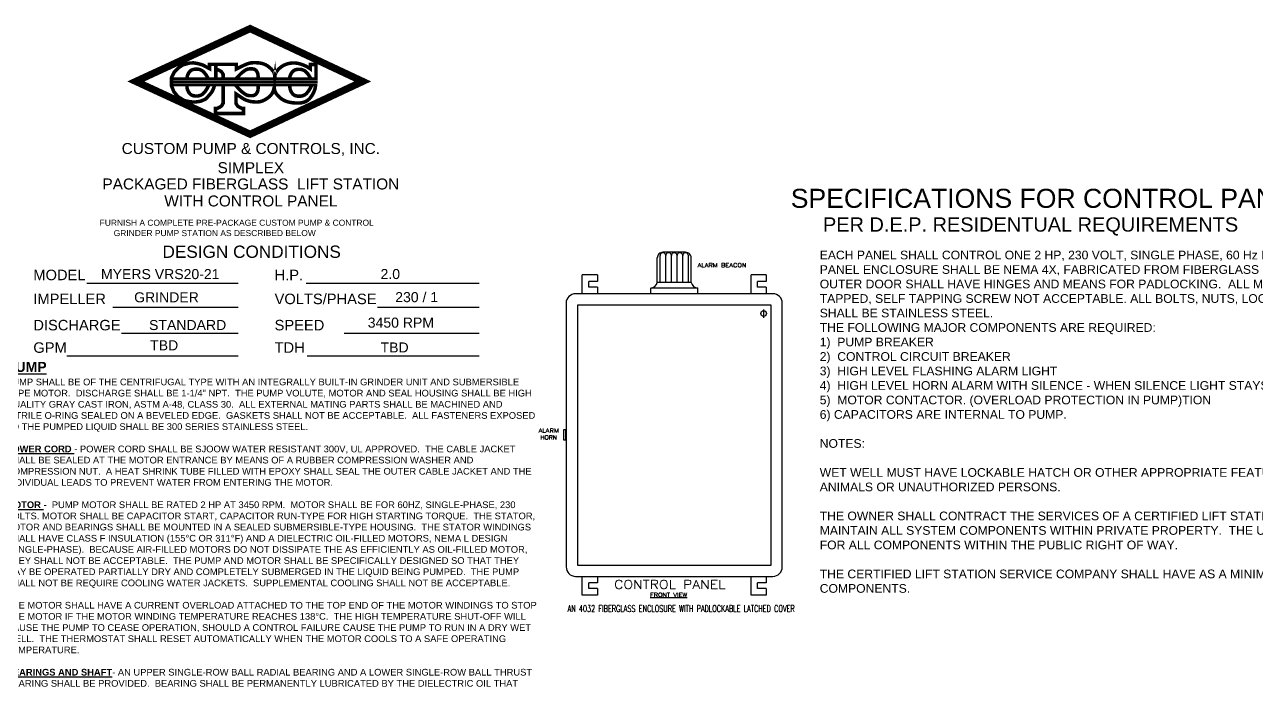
# Paper-space layout 'WS DET' of a CAD drawing. Header units: feet, sheet in inches. Extents: x -12.2 to 22.7, y -7.4 to 15.4.
# Drawn here: x 11.98 to 18.91, y -1.49 to 2.2 of the extents above; entities that cross this region are included whole.
import ezdxf
from ezdxf.enums import TextEntityAlignment as Align

# ---------------------------------------------------------------- set-up
doc = ezdxf.new("R2010")
doc.units = ezdxf.units.FT
doc.header["$MEASUREMENT"] = 0
for name, color, linetype in [('6', 6, 'Continuous'), ('CPC1', 1, 'Continuous'), ('N-ARROW', 7, 'Continuous')]:
    doc.layers.add(name, color=color, linetype=linetype)
doc.styles.add('175C', font='COMPLEX.SHX', dxfattribs={"height": 0.2625})
doc.styles.add('240C', font='COMPLEX', dxfattribs={"height": 0.36})
doc.styles.add('_TCW_TXTSTY_2B', font='arial.ttf', dxfattribs={"height": 0.130972})
doc.styles.add('_TCW_TXTSTY_2C', font='arial.ttf', dxfattribs={"height": 0.196458})
doc.styles.add('_TCW_TXTSTY_34', font='arial.ttf', dxfattribs={"height": 0.229201})
doc.styles.add('_TCW_TXTSTY_9', font='SIMPLEX.SHX', dxfattribs={"height": 0.2625})
doc.styles.add('_TCW_TXTSTY_D', font='SIMPLEX.SHX', dxfattribs={"height": 0.12})
doc.styles.add('ARIAL', font='arial.ttf')

psp = doc.layouts.new('WS DET')

# ---------------------------------------------------------------- linework, layer by layer
at = {"layer": 'CPC1', "color": 253, "const_width": 0.04055}
psp.add_lwpolyline([(13.88391, 1.88124), (13.25066, 1.58409), (12.60769, 1.88124), (13.25066, 2.1784)], close=True, dxfattribs=at)
at = {"layer": 'CPC1', "const_width": 0.01978}
for points in [[(13.62144, 1.89601), (13.62144, 1.97628), (13.58932, 1.97628), (13.58932, 1.95217), (13.5834, 1.95625), (13.57788, 1.95978), (13.57273, 1.96283), (13.56791, 1.96546), (13.56338, 1.96774), (13.5591, 1.96972), (13.55502, 1.97146), (13.55112, 1.97304), (13.54735, 1.9745), (13.5437, 1.97586), (13.54017, 1.97711), (13.53675, 1.97826), (13.53344, 1.97931), (13.53022, 1.98026), (13.52709, 1.98111), (13.52404, 1.98187), (13.52107, 1.98254), (13.51816, 1.98311), (13.51527, 1.98361), (13.51239, 1.98402), (13.50949, 1.98435), (13.50656, 1.98461), (13.50355, 1.98481), (13.50046, 1.98494), (13.49725, 1.98502), (13.49395, 1.98502), (13.49056, 1.98495), (13.48709, 1.98479), (13.48355, 1.98453), (13.47996, 1.98417), (13.47632, 1.98369), (13.47266, 1.98308), (13.46897, 1.98234), (13.46528, 1.98147), (13.46161, 1.98048), (13.45796, 1.97938), (13.45436, 1.97817), (13.45081, 1.97686), (13.44735, 1.97545), (13.44398, 1.97396), (13.44071, 1.97239), (13.43754, 1.97074), (13.43445, 1.96899), (13.43144, 1.96714), (13.42849, 1.96519), (13.4256, 1.96312), (13.42274, 1.96093), (13.41991, 1.95861), (13.41711, 1.95616), (13.41436, 1.95362), (13.41169, 1.95102), (13.40913, 1.9484), (13.40671, 1.94579), (13.40448, 1.94323), (13.40245, 1.94077), (13.40066, 1.93844), (13.39913, 1.93626), (13.39784, 1.93424), (13.39676, 1.93234), (13.39584, 1.93056), (13.39507, 1.92888), (13.39441, 1.92728), (13.39382, 1.92574), (13.39328, 1.92425), (13.39274, 1.92276), (13.39222, 1.92118), (13.39169, 1.91937), (13.39117, 1.91721), (13.39064, 1.91456), (13.3901, 1.9113), (13.38967, 1.90819), (13.38952, 1.90993), (13.38917, 1.91304), (13.38874, 1.91606), (13.38821, 1.91901), (13.38757, 1.92187), (13.38681, 1.92466), (13.38591, 1.92738), (13.38485, 1.93002), (13.38363, 1.93261), (13.38223, 1.93513), (13.38067, 1.9376), (13.37896, 1.94001), (13.37711, 1.94239), (13.37514, 1.94473), (13.37307, 1.94704), (13.37091, 1.94933), (13.36867, 1.9516), (13.36637, 1.95386), (13.36399, 1.95611), (13.36153, 1.95834), (13.35898, 1.96055), (13.35631, 1.96272), (13.35352, 1.96486), (13.35059, 1.96697), (13.34752, 1.96902), (13.34429, 1.97102), (13.3409, 1.97296), (13.33736, 1.97481), (13.33368, 1.97657), (13.32984, 1.97821), (13.32587, 1.97971), (13.32177, 1.98107), (13.31753, 1.98226), (13.31317, 1.98328), (13.30871, 1.98412), (13.3042, 1.98482), (13.29968, 1.98538), (13.29517, 1.98582), (13.29071, 1.98614), (13.28635, 1.98638), (13.28211, 1.98653), (13.27803, 1.98662), (13.2741, 1.98664), (13.2703, 1.98658), (13.26662, 1.98644), (13.26305, 1.98622), (13.25958, 1.9859), (13.25618, 1.98549), (13.25285, 1.98497), (13.24957, 1.98435), (13.24629, 1.98361), (13.24298, 1.98273), (13.23959, 1.98171), (13.23608, 1.98053), (13.2324, 1.97918), (13.22851, 1.97764), (13.22437, 1.9759), (13.21993, 1.97395), (13.2151, 1.97175), (13.20979, 1.96925), (13.20391, 1.96641), (13.19738, 1.96319), (13.19011, 1.95954), (13.182, 1.95543), (13.17297, 1.95081), (13.17297, 1.97747), (13.02191, 1.97747), (13.02191, 1.95336), (13.01198, 1.95869), (12.98472, 1.97333), (12.95783, 1.98143), (12.93158, 1.98564), (12.90986, 1.98465), (12.8726, 1.97461), (12.84765, 1.9581), (12.82455, 1.93505), (12.809, 1.90462), (12.8077, 1.85833), (12.82102, 1.82421), (12.84435, 1.79539), (12.87967, 1.7737), (12.91434, 1.76626), (12.94156, 1.76529), (12.97104, 1.76949), (12.99956, 1.78147), (13.02224, 1.80543), (13.03657, 1.82398), (13.04597, 1.84438), (13.04888, 1.85603), (13.05009, 1.86087)], [(13.01479, 1.89601), (13.01408, 1.89745), (13.01164, 1.90229), (13.00965, 1.90609), (13.00795, 1.90917), (13.00636, 1.91187), (13.00474, 1.91447), (13.00307, 1.91701), (13.00137, 1.91948), (12.99965, 1.92187), (12.99792, 1.92417), (12.9962, 1.92638), (12.99449, 1.92848), (12.99282, 1.93046), (12.99118, 1.93232), (12.98957, 1.93406), (12.98796, 1.93569), (12.98634, 1.93721), (12.9847, 1.93864), (12.983, 1.93998), (12.98124, 1.94124), (12.97938, 1.94243), (12.97744, 1.94356), (12.9754, 1.94461), (12.97329, 1.9456), (12.97113, 1.9465), (12.96893, 1.94732), (12.9667, 1.94805), (12.96447, 1.94868), (12.96225, 1.94922), (12.96005, 1.94966), (12.95786, 1.94999), (12.95568, 1.95024), (12.95348, 1.95041), (12.95127, 1.95049), (12.94902, 1.95051), (12.94673, 1.95046), (12.94439, 1.95036), (12.94198, 1.95021), (12.93953, 1.95), (12.93705, 1.94971), (12.93458, 1.94935), (12.93212, 1.9489), (12.92971, 1.94835), (12.92737, 1.94769), (12.92511, 1.94691), (12.92296, 1.946), (12.92092, 1.94496), (12.91897, 1.9438), (12.91712, 1.94252), (12.91535, 1.94113), (12.91366, 1.93962), (12.91204, 1.93799), (12.9105, 1.93626), (12.90901, 1.93443), (12.90758, 1.93251), (12.90622, 1.9305), (12.90492, 1.92843), (12.90369, 1.9263), (12.90252, 1.92413), (12.90141, 1.92193), (12.90038, 1.9197), (12.89941, 1.91745), (12.89852, 1.91514), (12.89771, 1.91271), (12.89699, 1.91008), (12.89637, 1.90722), (12.89586, 1.90406), (12.89546, 1.90054), (12.89519, 1.8966)], [(13.05789, 1.97747), (13.05789, 1.89601)], [(13.05789, 1.94917), (13.05927, 1.94913), (13.06223, 1.94883), (13.06487, 1.94837), (13.06724, 1.94779), (13.06937, 1.94709), (13.07131, 1.94633), (13.0731, 1.94551), (13.07477, 1.94468), (13.07636, 1.94386), (13.07788, 1.94305), (13.07933, 1.94224), (13.08071, 1.94144), (13.08201, 1.94065), (13.08325, 1.93985), (13.08441, 1.93905), (13.0855, 1.93825), (13.08653, 1.93743), (13.08748, 1.93662), (13.08838, 1.93579), (13.08922, 1.93496), (13.09, 1.93413), (13.09073, 1.93329), (13.09142, 1.93244), (13.09206, 1.93158), (13.09266, 1.93072), (13.09326, 1.92981), (13.09389, 1.92881), (13.09457, 1.92768), (13.09535, 1.92638), (13.09625, 1.92486), (13.09731, 1.9231), (13.09856, 1.92104), (13.09856, 1.89601)], [(13.29608, 1.89601), (13.296, 1.90274), (13.29576, 1.90856), (13.29538, 1.91357), (13.29487, 1.91786), (13.29424, 1.92154), (13.2935, 1.92473), (13.29267, 1.92752), (13.29176, 1.93002), (13.29077, 1.93233), (13.28972, 1.93446), (13.28862, 1.93643), (13.28747, 1.93824), (13.28627, 1.93991), (13.28504, 1.94144), (13.28377, 1.94285), (13.28249, 1.94414), (13.28119, 1.94531), (13.27986, 1.94639), (13.27849, 1.94735), (13.27709, 1.94822), (13.27562, 1.94899), (13.27409, 1.94966), (13.27249, 1.95024), (13.2708, 1.95074), (13.26902, 1.95114), (13.26715, 1.95146), (13.2652, 1.95171), (13.26316, 1.9519), (13.26105, 1.95202), (13.25887, 1.9521), (13.25662, 1.95212), (13.25431, 1.95211), (13.25194, 1.95207), (13.24953, 1.95198), (13.24711, 1.95184), (13.24469, 1.95164), (13.2423, 1.95136), (13.23996, 1.951), (13.23768, 1.95054), (13.23549, 1.94997), (13.23339, 1.9493), (13.23139, 1.9485), (13.22944, 1.9476), (13.22752, 1.9466), (13.2256, 1.94549), (13.22367, 1.94429), (13.22169, 1.94299), (13.21964, 1.94161), (13.21749, 1.94014), (13.21526, 1.93858), (13.21295, 1.93693), (13.21057, 1.93517), (13.20814, 1.93331), (13.20567, 1.93133), (13.20316, 1.92924), (13.20063, 1.92702), (13.19807, 1.92465), (13.19537, 1.92202), (13.1924, 1.919), (13.18904, 1.91547), (13.18515, 1.9113), (13.18061, 1.90637), (13.17529, 1.90053), (13.17118, 1.89601)], [(13.59191, 1.8962), (13.5892, 1.90158), (13.5865, 1.90649), (13.58384, 1.91097), (13.58123, 1.91502), (13.57869, 1.9187), (13.57625, 1.92201), (13.57392, 1.92498), (13.57173, 1.92766), (13.56969, 1.93005), (13.56778, 1.93219), (13.56595, 1.93411), (13.56419, 1.93582), (13.56245, 1.93737), (13.56071, 1.93877), (13.55893, 1.94005), (13.55708, 1.94125), (13.55513, 1.94237), (13.55309, 1.94343), (13.55099, 1.94441), (13.54882, 1.94531), (13.54662, 1.94613), (13.54439, 1.94686), (13.54216, 1.9475), (13.53994, 1.94803), (13.53774, 1.94847), (13.53555, 1.94881), (13.53337, 1.94905), (13.53118, 1.94922), (13.52896, 1.94931), (13.52672, 1.94932), (13.52443, 1.94928), (13.52208, 1.94918), (13.51967, 1.94902), (13.51722, 1.94881), (13.51475, 1.94853), (13.51227, 1.94817), (13.50982, 1.94771), (13.5074, 1.94716), (13.50506, 1.9465), (13.50281, 1.94572), (13.50066, 1.94481), (13.49861, 1.94378), (13.49666, 1.94262), (13.49481, 1.94134), (13.49304, 1.93994), (13.49135, 1.93843), (13.48974, 1.93681), (13.48819, 1.93508), (13.4867, 1.93325), (13.48528, 1.93132), (13.48392, 1.92932), (13.48262, 1.92725), (13.48138, 1.92512), (13.48021, 1.92294), (13.47911, 1.92074), (13.47807, 1.91851), (13.4771, 1.91627), (13.47621, 1.91396), (13.4754, 1.91152), (13.47468, 1.9089), (13.47406, 1.90604), (13.47355, 1.90287), (13.47315, 1.89935), (13.47288, 1.89542)], [(13.38967, 1.90819), (13.38901, 1.89601)], [(13.01833, 1.86087), (13.01681, 1.85771), (13.01532, 1.85465), (13.01385, 1.85168), (13.01239, 1.84878), (13.01093, 1.84596), (13.00944, 1.8432), (13.00792, 1.8405), (13.00636, 1.83785), (13.00474, 1.83526), (13.00307, 1.83272), (13.00137, 1.83025), (12.99965, 1.82786), (12.99792, 1.82555), (12.9962, 1.82335), (12.99449, 1.82125), (12.99282, 1.81926), (12.99118, 1.81741), (12.98957, 1.81567), (12.98796, 1.81404), (12.98634, 1.81252), (12.9847, 1.81109), (12.983, 1.80975), (12.98124, 1.80848), (12.97938, 1.80729), (12.97744, 1.80617), (12.9754, 1.80511), (12.97329, 1.80413), (12.97113, 1.80323), (12.96893, 1.80241), (12.9667, 1.80168), (12.96447, 1.80104), (12.96225, 1.80051), (12.96005, 1.80007), (12.95786, 1.79973), (12.95568, 1.79949), (12.95348, 1.79932), (12.95127, 1.79923), (12.94902, 1.79922), (12.94673, 1.79926), (12.94439, 1.79936), (12.94198, 1.79952), (12.93953, 1.79973), (12.93705, 1.80001), (12.93458, 1.80037), (12.93212, 1.80083), (12.92971, 1.80138), (12.92737, 1.80204), (12.92511, 1.80282), (12.92296, 1.80373), (12.92092, 1.80476), (12.91897, 1.80592), (12.91712, 1.8072), (12.91535, 1.8086), (12.91366, 1.81011), (12.91204, 1.81173), (12.9105, 1.81346), (12.90901, 1.81529), (12.90759, 1.8172), (12.90624, 1.81917), (12.90496, 1.82117), (12.90377, 1.82318), (12.90266, 1.82517), (12.90163, 1.82713), (12.9007, 1.82902), (12.89987, 1.83083), (12.89913, 1.83258), (12.89847, 1.83428), (12.8979, 1.83596), (12.89739, 1.83763), (12.89696, 1.83931), (12.89658, 1.84102), (12.89626, 1.84278), (12.89598, 1.84462), (12.89575, 1.84654), (12.89555, 1.84857), (12.89538, 1.85072), (12.89522, 1.853), (12.89508, 1.85545), (12.89494, 1.85806), (12.8948, 1.86087)], [(13.38709, 1.86087), (13.38656, 1.8511), (13.38617, 1.8487), (13.38519, 1.84356), (13.38407, 1.83861), (13.38281, 1.83391), (13.38142, 1.82947), (13.37987, 1.82526), (13.37819, 1.82128), (13.37636, 1.81752), (13.3744, 1.81397), (13.37229, 1.81061), (13.37004, 1.80744), (13.36764, 1.80444), (13.36513, 1.80161), (13.36251, 1.79892), (13.35979, 1.79638), (13.357, 1.79397), (13.35416, 1.79167), (13.35128, 1.78948), (13.34838, 1.78739), (13.34547, 1.78538), (13.34256, 1.78346), (13.33965, 1.78162), (13.33675, 1.77988), (13.33386, 1.77823), (13.33098, 1.77669), (13.32811, 1.77524), (13.32526, 1.7739), (13.32243, 1.77266), (13.31963, 1.77153), (13.31684, 1.77051), (13.31407, 1.76959), (13.31132, 1.76878), (13.30858, 1.76806), (13.30586, 1.76745), (13.30316, 1.76693), (13.30046, 1.76652), (13.29775, 1.76619), (13.29502, 1.76596), (13.29224, 1.76579), (13.28939, 1.7657), (13.28645, 1.76568), (13.2834, 1.76571), (13.28023, 1.76579), (13.2769, 1.76592), (13.27345, 1.7661), (13.26987, 1.76634), (13.2662, 1.76667), (13.26244, 1.76709), (13.25861, 1.76761), (13.25474, 1.76824), (13.25083, 1.769), (13.2469, 1.76989), (13.24297, 1.77092), (13.23903, 1.77208), (13.23511, 1.77338), (13.23122, 1.77481), (13.22735, 1.77636), (13.22354, 1.77805), (13.21977, 1.77986), (13.21606, 1.7818), (13.21241, 1.78384), (13.20881, 1.78598), (13.20524, 1.7882), (13.2017, 1.79048), (13.19819, 1.7928), (13.19469, 1.79516), (13.19119, 1.79753), (13.18771, 1.7999), (13.18432, 1.8022), (13.18111, 1.80437), (13.17818, 1.80635), (13.17562, 1.80809), (13.17353, 1.8095), (13.17199, 1.81054), (13.1711, 1.81114), (13.1711, 1.75784), (13.17473, 1.75191), (13.17718, 1.74724), (13.18342, 1.74056), (13.19412, 1.73432), (13.20437, 1.72965), (13.2137, 1.72965), (13.2137, 1.70118), (13.05596, 1.70118), (13.05596, 1.72965), (13.0653, 1.72965), (13.07555, 1.73432), (13.08624, 1.74056), (13.09248, 1.74724), (13.09494, 1.75191), (13.09856, 1.75784), (13.09856, 1.86087)], [(13.29608, 1.86087), (13.29608, 1.85924), (13.29607, 1.85715), (13.29605, 1.85467), (13.29601, 1.85192), (13.29594, 1.84898), (13.29583, 1.84594), (13.29568, 1.84291), (13.29549, 1.83998), (13.29523, 1.83722), (13.29492, 1.83464), (13.29454, 1.83221), (13.29409, 1.82993), (13.29356, 1.82776), (13.29295, 1.82571), (13.29225, 1.82373), (13.29146, 1.82183), (13.29057, 1.81998), (13.2896, 1.8182), (13.28855, 1.81647), (13.28743, 1.81482), (13.28625, 1.81325), (13.28503, 1.81177), (13.28377, 1.81039), (13.28249, 1.8091), (13.28119, 1.80792), (13.27986, 1.80685), (13.27849, 1.80588), (13.27709, 1.80502), (13.27562, 1.80425), (13.27409, 1.80357), (13.27249, 1.80299), (13.2708, 1.8025), (13.26902, 1.8021), (13.26715, 1.80177), (13.2652, 1.80152), (13.26316, 1.80134), (13.26105, 1.80121), (13.25887, 1.80114), (13.25662, 1.80111), (13.25431, 1.80112), (13.25194, 1.80117), (13.24953, 1.80126), (13.24711, 1.8014), (13.24469, 1.8016), (13.2423, 1.80188), (13.23996, 1.80224), (13.23768, 1.8027), (13.23549, 1.80326), (13.23339, 1.80394), (13.23139, 1.80473), (13.22944, 1.80564), (13.22752, 1.80664), (13.2256, 1.80775), (13.22367, 1.80895), (13.22169, 1.81024), (13.21964, 1.81163), (13.21749, 1.8131), (13.21526, 1.81465), (13.21295, 1.81631), (13.21057, 1.81807), (13.20814, 1.81993), (13.20567, 1.82191), (13.20316, 1.824), (13.20063, 1.82622), (13.19807, 1.82859), (13.19537, 1.83122), (13.1924, 1.83424), (13.18904, 1.83776), (13.18515, 1.84193), (13.18061, 1.84687), (13.17529, 1.8527), (13.16905, 1.85956)], [(13.38656, 1.8511), (13.38671, 1.84687), (13.38719, 1.84104), (13.38789, 1.83589), (13.38883, 1.83133), (13.38997, 1.82728), (13.3913, 1.82363), (13.39283, 1.8203), (13.39452, 1.8172), (13.39638, 1.81424), (13.39838, 1.81133), (13.40052, 1.80847), (13.40279, 1.80566), (13.40519, 1.80289), (13.40771, 1.80018), (13.41033, 1.79751), (13.41306, 1.79488), (13.41588, 1.79231), (13.41879, 1.78979), (13.4218, 1.78732), (13.42491, 1.78492), (13.42814, 1.7826), (13.43149, 1.78036), (13.43497, 1.77822), (13.43859, 1.77618), (13.44237, 1.77425), (13.44629, 1.77244), (13.45036, 1.77075), (13.45454, 1.76919), (13.45882, 1.76775), (13.46319, 1.76644), (13.46761, 1.76526), (13.47207, 1.76421), (13.47655, 1.76329), (13.48103, 1.7625), (13.48549, 1.76184), (13.4899, 1.76128), (13.49424, 1.76083), (13.49849, 1.76047), (13.50262, 1.76019), (13.50661, 1.75998), (13.51044, 1.75982), (13.51408, 1.75971), (13.51756, 1.75966), (13.52088, 1.75965), (13.52405, 1.7597), (13.52711, 1.75981), (13.53005, 1.75998), (13.5329, 1.76022), (13.53568, 1.76051), (13.53838, 1.76088), (13.54103, 1.76132), (13.54363, 1.76182), (13.54617, 1.76239), (13.54866, 1.76302), (13.55112, 1.76373), (13.55353, 1.7645), (13.5559, 1.76533), (13.55824, 1.76623), (13.56056, 1.7672), (13.56284, 1.76825), (13.5651, 1.76938), (13.56733, 1.77059), (13.56955, 1.7719), (13.57174, 1.77331), (13.57392, 1.77481), (13.57608, 1.77643), (13.57823, 1.77816), (13.58035, 1.78), (13.58246, 1.78195), (13.58454, 1.78403), (13.5866, 1.78623), (13.58863, 1.78855), (13.59062, 1.791), (13.59259, 1.79358), (13.59451, 1.79625), (13.59638, 1.79899), (13.59819, 1.80178), (13.59992, 1.80457), (13.60157, 1.80733), (13.60314, 1.81005), (13.6046, 1.81268), (13.60595, 1.8152), (13.6072, 1.81765), (13.60837, 1.82005), (13.60946, 1.82244), (13.61049, 1.82484), (13.61147, 1.82731), (13.61242, 1.82986), (13.61334, 1.83254), (13.61425, 1.83541), (13.61516, 1.83867), (13.61608, 1.84256), (13.61701, 1.84731), (13.61797, 1.85317), (13.61896, 1.86035), (13.61903, 1.86087)], [(13.59762, 1.86087), (13.59591, 1.85732), (13.59428, 1.85397), (13.59271, 1.85078), (13.59119, 1.84774), (13.58968, 1.84483), (13.58817, 1.84203), (13.58664, 1.83931), (13.58508, 1.83667), (13.58346, 1.83407), (13.58179, 1.83153), (13.58009, 1.82906), (13.57837, 1.82667), (13.57664, 1.82437), (13.57492, 1.82216), (13.57321, 1.82006), (13.57154, 1.81808), (13.5699, 1.81622), (13.56829, 1.81448), (13.56668, 1.81285), (13.56506, 1.81133), (13.56342, 1.8099), (13.56172, 1.80856), (13.55995, 1.8073), (13.5581, 1.80611), (13.55616, 1.80498), (13.55412, 1.80393), (13.55201, 1.80294), (13.54985, 1.80204), (13.54765, 1.80122), (13.54542, 1.80049), (13.54319, 1.79986), (13.54097, 1.79932), (13.53877, 1.79888), (13.53658, 1.79855), (13.53439, 1.7983), (13.5322, 1.79814), (13.52999, 1.79805), (13.52774, 1.79803), (13.52545, 1.79808), (13.52311, 1.79818), (13.5207, 1.79833), (13.51825, 1.79854), (13.51577, 1.79883), (13.5133, 1.79919), (13.51084, 1.79964), (13.50843, 1.80019), (13.50609, 1.80085), (13.50383, 1.80163), (13.50168, 1.80254), (13.49964, 1.80358), (13.49769, 1.80474), (13.49584, 1.80602), (13.49407, 1.80741), (13.49238, 1.80893), (13.49076, 1.81055), (13.48921, 1.81228), (13.48773, 1.81411), (13.48631, 1.81602), (13.48496, 1.81798), (13.48368, 1.81998), (13.48249, 1.82199), (13.48138, 1.82399), (13.48035, 1.82594), (13.47942, 1.82783), (13.47859, 1.82965), (13.47785, 1.8314), (13.47719, 1.8331), (13.47661, 1.83477), (13.47611, 1.83644), (13.47567, 1.83812), (13.4753, 1.83983), (13.47498, 1.84159), (13.4747, 1.84343), (13.47447, 1.84537), (13.47427, 1.84744), (13.47409, 1.84968), (13.47393, 1.85211), (13.47378, 1.85476), (13.47362, 1.85767), (13.47346, 1.86087)]]:
    psp.add_lwpolyline(points, dxfattribs=at)
at = {"layer": 'CPC1', "color": 255, "const_width": 0.01554}
psp.add_lwpolyline([(13.63013, 1.87844), (12.79739, 1.87844)], dxfattribs=at)
at = {"layer": 'CPC1', "color": 130, "const_width": 0.01554}
psp.add_lwpolyline([(13.63135, 1.89601), (12.79869, 1.89601)], dxfattribs=at)
at = {"layer": 'CPC1', "color": 80, "const_width": 0.01554}
psp.add_lwpolyline([(13.62891, 1.86087), (12.79848, 1.86087)], dxfattribs=at)
at = {"layer": 'N-ARROW'}
for p, q in [((15.55728, 0.75032), (15.55728, 0.90124)), ((15.70033, 0.91986), (15.57317, 0.91986)), ((15.58907, 0.75032), (15.58907, 0.90124)), ((15.62085, 0.75032), (15.62085, 0.90124)), ((15.65264, 0.75032), (15.65264, 0.90124)), ((15.68443, 0.75032), (15.68443, 0.90124)), ((15.71622, 0.75032), (15.71622, 0.90124)), ((15.54138, 0.75032), (15.54138, 0.88807)), ((15.73211, 0.75032), (15.73211, 0.88807)), ((15.20459, 0.7927), (15.11865, 0.7927)), ((15.11865, 0.68674), (15.11865, 0.7927)), ((15.20459, 0.7927), (15.20459, 0.75561)), ((16.06887, 0.68674), (16.06887, 0.7927)), ((16.15481, 0.7927), (16.06887, 0.7927)), ((16.15481, 0.7927), (16.15481, 0.75561)), ((12.33256, 0.74647), (13.18261, 0.74647)), ((13.56616, 0.74647), (14.53995, 0.74647)), ((15.20459, 0.75561), (15.15574, 0.75561)), ((15.15574, 0.72383), (15.15574, 0.75561)), ((15.20459, 0.72383), (15.15574, 0.72383)), ((15.20459, 0.72383), (15.20459, 0.68674)), ((15.7692, 0.71853), (15.5043, 0.71853)), ((15.5043, 0.68674), (15.5043, 0.71853)), ((15.73211, 0.75032), (15.54138, 0.75032)), ((15.7692, 0.68674), (15.7692, 0.71853)), ((16.15481, 0.75561), (16.10596, 0.75561)), ((16.10596, 0.72383), (16.10596, 0.75561)), ((16.15481, 0.72383), (16.10596, 0.72383)), ((16.15481, 0.72383), (16.15481, 0.68674)), ((15.02862, 0.63376), (15.02862, -0.85024)), ((16.1919, 0.68674), (15.0816, 0.68674)), ((16.24488, -0.85024), (16.24488, 0.63376)), ((12.47734, 0.61168), (13.18261, 0.61168)), ((13.96674, 0.61168), (14.53995, 0.61168)), ((15.0922, 0.62316), (15.0922, -0.83964)), ((16.1813, 0.62316), (15.0922, 0.62316)), ((16.13973, 0.59896), (16.13973, 0.55176)), ((16.1813, -0.83964), (16.1813, 0.62316)), ((12.52644, 0.46417), (13.18261, 0.46417)), ((13.77899, 0.46417), (14.53995, 0.46417)), ((12.21872, 0.33787), (13.18261, 0.33787)), ((13.57111, 0.33787), (14.53995, 0.33787)), ((15.01542, -0.0766), (15.02862, -0.0766)), ((15.01542, -0.13698), (15.01542, -0.0766)), ((15.02862, -0.13698), (15.01542, -0.13698)), ((15.02618, -0.13698), (15.02618, -0.0766)), ((15.0922, -0.83964), (16.1813, -0.83964)), ((15.0816, -0.90322), (16.1919, -0.90322)), ((15.11865, -1.00918), (15.11865, -0.90322)), ((15.20459, -0.9403), (15.15574, -0.9403)), ((15.15574, -0.97209), (15.15574, -0.9403)), ((15.20459, -0.90322), (15.20459, -0.9403)), ((16.06887, -1.00918), (16.06887, -0.90322)), ((16.10596, -0.97209), (16.10596, -0.9403)), ((16.15481, -0.9403), (16.10596, -0.9403)), ((16.15481, -0.90322), (16.15481, -0.9403)), ((15.20459, -1.00918), (15.11865, -1.00918)), ((15.20459, -0.97209), (15.15574, -0.97209)), ((15.20459, -0.97209), (15.20459, -1.00918)), ((16.15481, -1.00918), (16.06887, -1.00918)), ((16.15481, -0.97209), (16.10596, -0.97209)), ((16.15481, -0.97209), (16.15481, -1.00918))]:
    psp.add_line(p, q, dxfattribs=at)
psp.add_circle((16.13973, 0.57536), 0.01589, dxfattribs=at)
for centre, radius, start, end in [((15.57317, 0.88807), 0.03179, 90.000003, 180.000005), ((15.57317, 0.90124), 0.01589, 0, 180.000005), ((15.60496, 0.90124), 0.01589, 0, 180.000005), ((15.63675, 0.90124), 0.01589, 0, 180.000005), ((15.66854, 0.90124), 0.01589, 0, 180.000005), ((15.70033, 0.90124), 0.01589, 0, 180.000005), ((15.70033, 0.88807), 0.03179, 0, 90.000003), ((15.50059, 0.76038), 0.04202, 275.063203, 346.139385), ((15.77291, 0.76038), 0.04202, 193.860621, 264.936799), ((15.0816, 0.63376), 0.05298, 90.000003, 180.000005), ((16.1919, 0.63376), 0.05298, 0, 90.000003), ((15.0816, -0.85024), 0.05298, 180.000005, 269.999997), ((16.1919, -0.85024), 0.05298, 269.999997, 0)]:
    psp.add_arc(centre, radius, start, end, dxfattribs=at)

# ---------------------------------------------------------------- texts
at = {"layer": '6', "insert": (11.87782, 0.30355), "char_height": 0.037675297, "width": 2.9826284, "attachment_point": 1, "style": '_TCW_TXTSTY_2B'}
psp.add_mtext('{\\fArial|b1|i0|c0|p34;\\H1.5x;\\LPUMP}\\PPUMP SHALL BE OF THE CENTRIFUGAL TYPE WITH AN INTEGRALLY BUILT-IN GRINDER UNIT AND SUBMERSIBLE TYPE MOTOR.  DISCHARGE SHALL BE 1-1/4" NPT.  THE PUMP VOLUTE, MOTOR AND SEAL HOUSING SHALL BE HIGH QUALITY GRAY CAST IRON, ASTM A-48, CLASS 30.  ALL EXTERNAL MATING PARTS SHALL BE MACHINED AND NITRILE O-RING SEALED ON A BEVELED EDGE.  GASKETS SHALL NOT BE ACCEPTABLE.  ALL FASTENERS EXPOSED TO THE PUMPED LIQUID SHALL BE 300 SERIES STAINLESS STEEL.\\P\\P{\\fArial|b1|i0|c0|p34;\\LPOWER CORD }- POWER CORD SHALL BE SJOOW WATER RESISTANT 300V, UL APPROVED.  THE CABLE JACKET SHALL BE SEALED AT THE MOTOR ENTRANCE BY MEANS OF A RUBBER COMPRESSION WASHER AND COMPRESSION NUT.  A HEAT SHRINK TUBE FILLED WITH EPOXY SHALL SEAL THE OUTER CABLE JACKET AND THE INDIVIDUAL LEADS TO PREVENT WATER FROM ENTERING THE MOTOR. \\P\\P{\\fArial|b1|i0|c0|p34;\\LMOTOR\\l -}  PUMP MOTOR SHALL BE RATED 2 HP AT 3450 RPM.  MOTOR SHALL BE FOR 60HZ, SINGLE-PHASE, 230 VOLTS. MOTOR SHALL BE CAPACITOR START, CAPACITOR RUN-TYPE FOR HIGH STARTING TORQUE.  THE STATOR, ROTOR AND BEARINGS SHALL BE MOUNTED IN A SEALED SUBMERSIBLE-TYPE HOUSING.  THE STATOR WINDINGS SHALL HAVE CLASS F INSULATION (155°C OR 311°F) AND A DIELECTRIC OIL-FILLED MOTORS, NEMA L DESIGN (SINGLE-PHASE).  BECAUSE AIR-FILLED MOTORS DO NOT DISSIPATE THE AS EFFICIENTLY AS OIL-FILLED MOTOR, THEY SHALL NOT BE ACCEPTABLE.  THE PUMP AND MOTOR SHALL BE SPECIFICALLY DESIGNED SO THAT THEY MAY BE OPERATED PARTIALLY DRY AND COMPLETELY SUBMERGED IN THE LIQUID BEING PUMPED.  THE PUMP SHALL NOT BE REQUIRE COOLING WATER JACKETS.  SUPPLEMENTAL COOLING SHALL NOT BE ACCEPTABLE.\\P\\PTHE MOTOR SHALL HAVE A CURRENT OVERLOAD ATTACHED TO THE TOP END OF THE MOTOR WINDINGS TO STOP THE MOTOR IF THE MOTOR WINDING TEMPERATURE REACHES 138°C.  THE HIGH TEMPERATURE SHUT-OFF WILL CAUSE THE PUMP TO CEASE OPERATION, SHOULD A CONTROL FAILURE CAUSE THE PUMP TO RUN IN A DRY WET WELL.  THE THERMOSTAT SHALL RESET AUTOMATICALLY WHEN THE MOTOR COOLS TO A SAFE OPERATING TEMPERATURE.\\P\\P{\\fArial|b1|i0|c0|p34;\\LBEARINGS AND SHAFT}- AN UPPER SINGLE-ROW BALL RADIAL BEARING AND A LOWER SINGLE-ROW BALL THRUST BEARING SHALL BE PROVIDED.  BEARING SHALL BE PERMANENTLY LUBRICATED BY THE DIELECTRIC OIL THAT FILL THE MOTOR HOUSING.  THE SHAFT SHALL BE MACHINED FROM SOLID 416 SERIES STAINLESS STEEL AND BE DESIGNED WITH LARGE DIAMETERS AND MINIMUM OVERHANG TO REDUCE SHAFT DEFLECTION AND PROLONG BEARING AND SEAL LIFE.\\P\\P{\\fArial|b1|i0|c0|p34;\\LSEALS-}  THE ROTOR AND STATOR IN THE MOTOR HOUSING SHALL BE SEPARATED AND PROTECTED FROM THE PUMPED LIQUID BY AN OIL-FILLED SEAL HOUSING INCORPORATING A TYPE 21 CARBON CERAMIC MECHANICAL SEAL.\\P\\P{\\fArial|b1|i0|c0|p34;\\LIMPELLER}- THE IMPELLER SHALL BE CONSTRUCTED OF 316/CF8M STAINLESS STEEL AND BE DESIGNED FOR ROUGH DUTY SERVICE.  IT SHALL BE A TEN-VANE, SEMI-OPEN DESIGN WITH FOUR WASH OUT VANES ON THE REAR SHROUD.  THE IMPELLER SHALL BE A NON-OVERLOADING DESIGN.\\P\\P{\\fArial|b1|i0|c0|p34;\\LGRINDER MECHANISM}- THE STATIONARY CUTTER SHALL BE CIRCUILAR IN DESIGN AND CONTAIN EVENLY SPACED CUTTING SLOTS THAT EXTEND OUTWARD FROM THE INLET OF THE PUMP.  THE SLOTS ARE TAPERED INWARD TOWARD THE INLET TO HELP DIRECT SLURRY THROUGH THE CUTTING SLOTS INTO THE PUMP.  THE SLOTS ARE TO BE ANGLED, OR UNDERCUT, TO HELP AMINTAIN A SHAP AXIAL CUTTING EDGE, EVEN AS THE AXIAL FACE WEARS DRUING USE.  THE STATIONARY CUTTER SHALL BE PRESSED INTO THE SUCTION OPENING OF THE VOLUTE AND HELD IN PLACE BY FOUR 300 SERIES STAINLESS STEEL SCREWS.  THE STATIONAL CUTTER SHALL BE PROVIDED WITH  TAPPED BVACK-OFF HOLES SO THAT SCREWS CAN BE USED TO REMOVE THE CUTTER FROM THE VOLUTE.  THE ROTATING CUTTER SHALL CONTAIN THREE AXIAL CUTTING ARMS EXTENDING FROM THE  HUB, PERPENDICULAR TO THE PUMP SHAFT, THAT ARE SHAPED TO AID IN THE REFECTION OF SUSPENDED DEBRIS THAT HAS NOT BEEN SUFFICIENTLY REDUCED IN SIZE BY THE AXIAL CUTTING ACTION.  THE CURVED, LEADING EDGE OF THE CUTTING ARMS SHALL CREATE A SCISSOR ACTION WITH THE CUTTING SLOTS OF THE STATIONARY CUTTER PLATE TO MINIMIZE THE REQUIRED TORQUE.  THIS WILL ALLOW THE CUTTER TO MACERATE TOUGH OBJECTS AND PROLONG CUTTER LIFE.  SERRATIONS ON THE HUB OF THE CUTTER ADD ADDITINAL CUTS THAT PREVENT DEBRIS FROM BECOMING ENTANGELED WITHIN THE ROTATING CUTTER.  THE ROTATING CUTTER SHALL THREAD ONTO THE END OF THE PUMP SHAFT AND BE SECURED BY A 300 SERIES STAINLESS STEEL WASHER IN CONJUNCTION WITH A 300 SERIES STAINLESS STEEL FLAT HEAD CAP SCREW THREADED INTO THE END OF THE SHAFT.  BOTH STATIONARY AND ROTATING CUTTERS SHALL BE MADE OF 440C STAINLESS STEEL, HARDENED TO ROCKWELL 57-60C AND GROUND CLOSE TO TOLERANCE.  THE GRINDER SHALL BE CAPABLE OF GRINDER NORMAL DOMESTIC SEWAGE INTO A FINE SLURRY. \\P\\P{\\fArial|b1|i0|c0|p34;\\H1.5x;\\LWET WELL-\\fArial|b0|i0|c0|p34;\\l\\P}WET WELL SHALL BE A FILAMENT WOUND FIBERGLASS BASIN USING A COMMERCIAL GRADE OF GLASS FIBER HAVING A COUPLING AGENT WHICH WILL PROVIDE A SUITABLE BOND BETWEEN THE GLASS REINFORCEMENT AND THE RESIN.  THE LAMINATE SHALL CONSIST OF AN INNER SURFACE, AN INTERIOR LAYER, AND AN EXTERIOR LAYER OF LAMINATE BODY.  THE INNER SURFACE SHALL BE FREE OF CRACKS AND CRAZING WITH A SMOOTH FINISH.  SOME WAVINESS IS PERMISSIBLE AS LONG AS THE SURFACE IS SMOOTH AND FREE OF PITS.  BETWEEN 0.010 AND 0.020 INCHES OF RESIN-RICH SURFACE SHALL BE PROVIDED.  THE BASIN SHALL BE PROVIDED WITH AN ANTI-FLOATATION RING TO PREVENT RISING. THE BASIN SHALL BE PLACED ON STABLE FOOTING WITH EITHER  57-STONE OR CONCRETE BASE.      \\P\\P{\\fArial|b1|i0|c0|p34;\\H1.5x;\\LWET WELL COVER-}\\PWET WELL LID COVER SHALL BE FABRICATED FROM 1/4" ALUMINUM DIAMOND PLATE OR 1/2" NON-SKID SOLID GREEN FIBERGLASS AND BUILT TO WITHSTAND A LOAD OF 150 LB. P.S.F. OR EQUAL. STAINLESS STEEL BOLTS, NUTS AND HINGES - LOCKING STAPLE. \\P\\P{\\H1.5x;\\LFLOATS-}\\PFLOATS SHALL BE ANCHOR SCIENTIFIC S30N0 ROTO-FLOATS OR EQUAL. \\P\\P{\\H1.5x;\\LACCESSORIES -}\\P--STAINLESS STEEL CABLE RACK  \\P-- STAINLESS STEEL LIFT CABLES\\P\\P {\\fArial|b1|i0|c0|p34;\\H1.5x;\\LANTI-FLOATATION-} \\PCONCRETE IS RECOMMENDED TO PREVENT FLOATATION OF THE FIBERGLASS BASIN.  THE FOLLOWING LISTS THE CUBIC FEET REQUIRED PER FOOT OF BASIN DEPTH.', dxfattribs=at)
at = {"layer": 'N-ARROW', "style": 'ARIAL'}
for s, p in [('CUSTOM PUMP & CONTROLS, INC.', (13.25468, 1.47296)), ('SIMPLEX', (13.25468, 1.36504)), ('PACKAGED FIBERGLASS  LIFT STATION', (13.25468, 1.27345)), ('WITH CONTROL PANEL', (13.25468, 1.17784))]:
    psp.add_text(s, height=0.061811, dxfattribs=at).set_placement(p, align=Align.CENTER)
at = {"layer": 'N-ARROW'}
for s, height, style, p in [('SPECIFICATIONS FOR CONTROL PANEL', 0.1070127, 'ARIAL', (16.29224, 1.17006)), ('PER D.E.P. RESIDENTUAL REQUIREMENTS', 0.0802595, 'ARIAL', (16.47358, 1.0362)), ('     FURNISH A COMPLETE PRE-PACKAGE CUSTOM PUMP & CONTROL', 0.0339078, 'ARIAL', (12.33833, 1.0692)), ('           GRINDER PUMP STATION AS DESCRIBED BELOW', 0.0339078, 'ARIAL', (12.33833, 1.01107)), ('MODEL', 0.059109, '_TCW_TXTSTY_2C', (12.03093, 0.763)), ('MYERS VRS20-21', 0.0565129, '_TCW_TXTSTY_2C', (12.41148, 0.76909)), ('H.P.', 0.059109, '_TCW_TXTSTY_2C', (13.38827, 0.763)), ('2.0', 0.056513, '_TCW_TXTSTY_2C', (13.98446, 0.76947)), ('GRINDER', 0.056513, '_TCW_TXTSTY_2C', (12.59807, 0.63845)), ('230 / 1', 0.056513, '_TCW_TXTSTY_2C', (14.06693, 0.63948)), ('IMPELLER', 0.059109, '_TCW_TXTSTY_2C', (12.03093, 0.62821)), ('VOLTS/PHASE', 0.0591094, '_TCW_TXTSTY_2C', (13.38827, 0.62821)), ('DISCHARGE', 0.059109, '_TCW_TXTSTY_2C', (12.03093, 0.4807)), ('STANDARD', 0.056513, '_TCW_TXTSTY_2C', (12.68201, 0.48256)), ('SPEED', 0.059109, '_TCW_TXTSTY_2C', (13.38827, 0.4807)), ('3450 RPM', 0.056513, '_TCW_TXTSTY_2C', (13.91234, 0.49602)), ('TBD', 0.056513, '_TCW_TXTSTY_2C', (12.68825, 0.36846)), ('GPM', 0.059109, '_TCW_TXTSTY_2C', (12.03093, 0.3544)), ('TDH', 0.059109, '_TCW_TXTSTY_2C', (13.38827, 0.3544)), ('TBD', 0.056513, '_TCW_TXTSTY_2C', (13.98446, 0.35628))]:
    psp.add_text(s, height=height, dxfattribs=dict(at, style=style)).set_placement(p)
for s, height, style, width, p, p2 in [('DESIGN CONDITIONS', 0.0689609, '_TCW_TXTSTY_34', 1.002888, (12.7574, 0.88873), (13.76121, 0.88873)), ('ALARM BEACON', 0.0226052, '_TCW_TXTSTY_D', 1.047131, (15.76805, 0.83649), (16.04308, 0.83649)), ('ALARM', 0.022605, '175C', 1.03216, (14.87313, -0.09404), (14.98757, -0.09404)), ('HORN', 0.022605, '175C', 1.003233, (14.88337, -0.13279), (14.97732, -0.13279)), ('CONTROL PANEL', 0.0494488, '_TCW_TXTSTY_9', 1.032703, (15.29879, -0.97314), (15.92617, -0.97314)), ('%%uFRONT VIEW', 0.0226052, '240C', 0.96533, (15.50137, -1.0185), (15.71023, -1.0185)), ('AN 4032 FIBERGLASS ENCLOSURE WITH PADLOCKABLE LATCHED COVER', 0.0376753, '_TCW_TXTSTY_D', 0.614576, (15.03642, -1.10346), (16.31431, -1.10346))]:
    psp.add_text(s, height=height, dxfattribs=dict(at, style=style, width=width)).set_placement(p, p2, align=Align.FIT)
at = {"layer": 'N-ARROW', "insert": (16.45533, 0.92908), "char_height": 0.04892007, "width": 3.9251958, "attachment_point": 1, "style": 'ARIAL'}
psp.add_mtext('EACH PANEL SHALL CONTROL ONE 2 HP, 230 VOLT, SINGLE PHASE, 60 Hz PUMPS. \\PPANEL ENCLOSURE SHALL BE NEMA 4X, FABRICATED FROM FIBERGLASS OR ALUMINUM. \\POUTER DOOR SHALL HAVE HINGES AND MEANS FOR PADLOCKING.  ALL MOUNTING HOLES SHALL BE DRILLED AND TAPPED, SELF TAPPING SCREW NOT ACCEPTABLE. ALL BOLTS, NUTS, LOCK WASHERS, AND MACHINE SCREWS SHALL BE STAINLESS STEEL. \\PTHE FOLLOWING MAJOR COMPONENTS ARE REQUIRED: \\P1)  PUMP BREAKER \\P2)  CONTROL CIRCUIT BREAKER \\P3)  HIGH LEVEL FLASHING ALARM LIGHT \\P4)  HIGH LEVEL HORN ALARM WITH SILENCE - WHEN SILENCE LIGHT STAYS ON \\P5)  MOTOR CONTACTOR. (OVERLOAD PROTECTION IN PUMP)TION  \\P6) CAPACITORS ARE INTERNAL TO PUMP.\\P\\PNOTES:\\P\\PWET WELL MUST HAVE LOCKABLE HATCH OR OTHER APPROPRIATE FEATURES TO DISCOURAGE THE ENTRY OF ANIMALS OR UNAUTHORIZED PERSONS.\\P\\PTHE OWNER SHALL CONTRACT THE SERVICES OF A CERTIFIED LIFT STATION SERVICE COMPANY TO SERVICE AND MAINTAIN ALL SYSTEM COMPONENTS WITHIN PRIVATE PROPERTY.  THE UTILITY COMPANY SHALL BE RESPONSIBLE FOR ALL COMPONENTS WITHIN THE PUBLIC RIGHT OF WAY. \\P\\PTHE CERTIFIED LIFT STATION SERVICE COMPANY SHALL HAVE AS A MINIMUM, ONE SPARE PART OF ALL SYSTEM COMPONENTS. ', dxfattribs=at)

doc.saveas('drawing.dxf')
